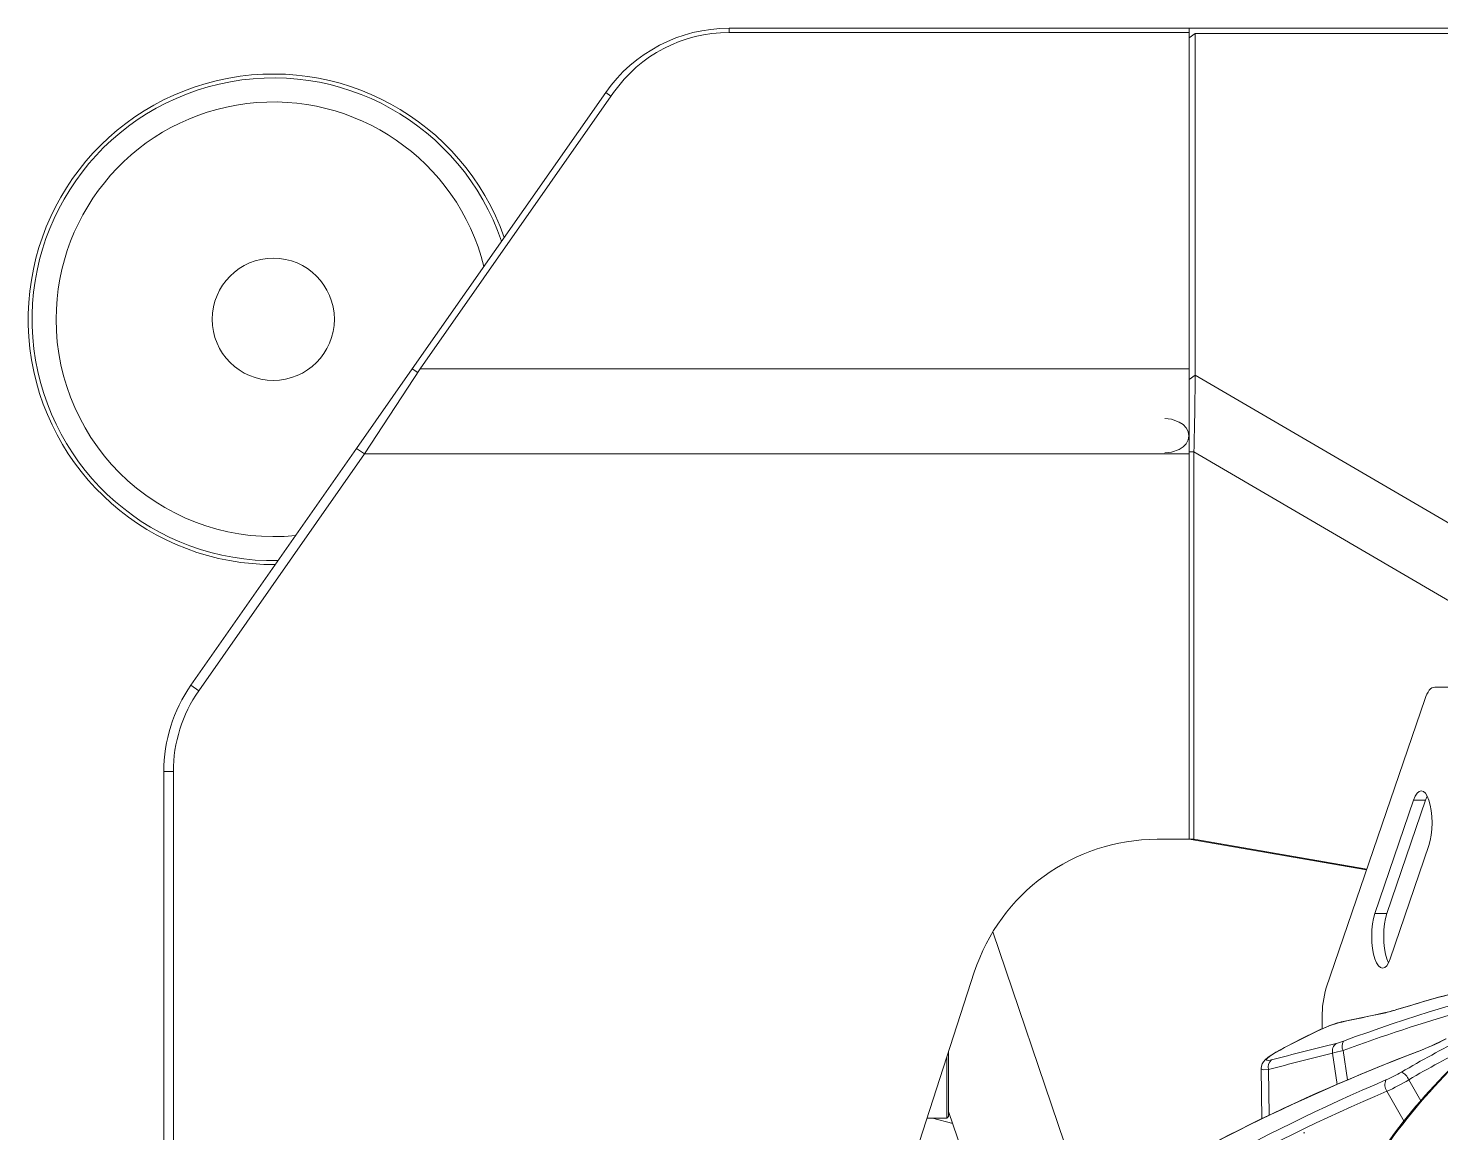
# Model space of a CAD drawing. Header units: millimetres. Extents: x 0 to 197, y 0 to 196.
# Drawn here: x 140.55 to 162.59, y 171.58 to 188.8 of the extents above; entities that cross this region are included whole.
import ezdxf

# ---------------------------------------------------------------- set-up
doc = ezdxf.new("R2010")
doc.units = ezdxf.units.MM

msp = doc.modelspace()

# ---------------------------------------------------------------- linework, layer by layer
at = {"color": 7, "linetype": 'Continuous', "lineweight": 15}
for p, q in [((158.665, 188.804), (151.483, 188.804)), ((158.665, 188.739), (151.483, 188.739)), ((163.037, 188.804), (158.665, 188.804)), ((158.665, 188.739), (158.665, 188.804)), ((158.665, 183.491), (158.665, 188.739)), ((158.665, 188.654), (158.76, 188.72)), ((158.76, 183.392), (158.76, 188.72)), ((163.132, 188.72), (158.76, 188.72)), ((149.558, 187.802), (146.54, 183.492)), ((149.681, 187.801), (146.663, 183.491)), ((149.641, 187.744), (149.558, 187.802)), ((145.671, 182.251), (146.54, 183.492)), ((146.663, 183.491), (145.794, 182.165)), ((146.663, 183.491), (158.665, 183.491)), ((158.665, 182.165), (158.665, 183.491)), ((158.665, 183.326), (158.76, 183.392)), ((158.76, 183.392), (166.204, 179.048)), ((145.671, 182.251), (143.085, 178.558)), ((145.794, 182.165), (143.208, 178.472)), ((145.794, 182.165), (145.671, 182.251)), ((158.665, 182.165), (145.794, 182.165)), ((158.665, 182.196), (158.74, 182.196)), ((158.665, 182.165), (158.665, 176.154)), ((158.74, 182.196), (158.74, 176.154)), ((143.208, 178.472), (143.085, 178.558)), ((162.498, 178.527), (165.789, 178.527)), ((160.806, 173.837), (162.341, 178.337)), ((142.81, 177.21), (142.66, 177.21)), ((142.66, 177.21), (142.66, 158.154)), ((142.81, 177.21), (142.81, 158.154)), ((162.167, 176.765), (161.564, 174.997)), ((161.752, 174.997), (162.355, 176.765)), ((162.355, 176.765), (162.167, 176.765)), ((158.665, 176.154), (158.165, 176.154)), ((158.665, 176.154), (161.434, 175.676)), ((158.665, 176.154), (158.74, 176.154)), ((158.74, 176.154), (161.438, 175.689)), ((161.805, 174.29), (162.408, 176.057)), ((161.752, 174.997), (161.564, 174.997)), ((155.602, 174.713), (156.721, 171.416)), ((155.312, 174.081), (151.952, 163.739)), ((160.741, 173.2), (160.741, 173.377)), ((154.885, 171.807), (154.885, 172.767)), ((154.91, 171.832), (154.91, 172.844)), ((159.789, 172.58), (159.799, 171.795)), ((154.574, 171.807), (154.885, 171.807)), ((154.974, 171.722), (154.657, 171.807)), ((154.885, 171.807), (154.91, 171.832)), ((155.711, 169.551), (154.91, 171.909)), ((160.471, 171.578), (160.449, 171.578))]:
    msp.add_line(p, q, dxfattribs=at)
at = {"color": 8, "linetype": 'Continuous', "lineweight": 15}
for p, q in [((151.483, 188.739), (151.483, 188.804)), ((146.625, 183.433), (146.54, 183.492)), ((165.028, 178.527), (158.74, 182.196)), ((161.893, 173.494), (161.902, 173.498)), ((160.663, 173.162), (160.657, 173.161)), ((160.083, 172.867), (160.076, 172.866)), ((161.068, 172.862), (161.134, 172.401)), ((160.973, 172.332), (160.904, 172.819)), ((162.234, 172.846), (162.224, 172.839)), ((159.902, 172.563), (159.912, 171.85)), ((162.019, 171.755), (161.75, 172.224)), ((162.092, 172.403), (162.281, 172.074)), ((154.972, 171.727), (154.956, 171.727))]:
    msp.add_line(p, q, dxfattribs=at)
at = {"color": 7, "linetype": 'Continuous', "lineweight": 15, "flags": 128}
for points in [[(158.285, 182.715), (158.391, 182.705), (158.511, 182.662), (158.569, 182.624), (158.617, 182.574), (158.65, 182.515), (158.662, 182.449), (158.65, 182.383), (158.617, 182.324), (158.569, 182.274), (158.511, 182.236), (158.391, 182.193), (158.285, 182.183)], [(162.341, 178.337), (162.357, 178.38), (162.375, 178.418), (162.394, 178.45), (162.413, 178.478), (162.434, 178.499), (162.455, 178.515), (162.476, 178.524), (162.498, 178.527)], [(162.408, 176.057), (162.429, 176.133), (162.445, 176.22), (162.455, 176.313), (162.458, 176.411), (162.455, 176.509), (162.445, 176.602), (162.429, 176.689), (162.408, 176.765), (162.382, 176.827), (162.353, 176.873), (162.321, 176.901), (162.287, 176.911), (162.254, 176.901), (162.222, 176.873), (162.193, 176.827), (162.167, 176.765)], [(162.355, 176.765), (162.381, 176.827), (162.381, 176.828)], [(161.564, 174.997), (161.543, 174.921), (161.527, 174.835), (161.517, 174.741), (161.514, 174.643), (161.517, 174.546), (161.527, 174.452), (161.543, 174.365), (161.564, 174.29), (161.59, 174.228), (161.619, 174.181), (161.651, 174.153), (161.684, 174.143), (161.718, 174.153), (161.75, 174.181), (161.779, 174.228), (161.805, 174.29)], [(161.778, 174.226), (161.778, 174.228), (161.752, 174.29), (161.731, 174.365), (161.715, 174.452), (161.705, 174.546), (161.702, 174.643), (161.705, 174.741), (161.715, 174.835), (161.731, 174.921), (161.752, 174.997)], [(161.706, 173.446), (161.547, 173.413), (161.071, 173.313)], [(160.656, 173.161), (160.413, 173.041), (160.076, 172.866)], [(160.076, 172.866), (160.019, 172.834), (159.955, 172.795), (159.899, 172.756), (159.849, 172.714), (159.823, 172.682), (159.805, 172.652), (159.792, 172.614), (159.79, 172.58)], [(160.083, 172.867), (159.997, 172.818), (159.926, 172.771), (159.884, 172.734), (159.873, 172.71), (159.897, 172.702), (159.953, 172.712)], [(161.068, 172.862), (160.94, 172.827), (160.904, 172.819)], [(160.959, 172.97), (160.983, 172.977), (161.073, 173.006)]]:
    msp.add_lwpolyline(points, dxfattribs=at)
at = {"color": 8, "linetype": 'Continuous', "lineweight": 15, "flags": 128}
for points in [[(161.046, 173.304), (161.069, 173.312), (161.071, 173.313)], [(161.682, 173.438), (161.705, 173.446), (161.707, 173.446)], [(159.902, 172.563), (159.823, 172.559), (159.789, 172.574), (159.792, 172.58)]]:
    msp.add_lwpolyline(points, dxfattribs=at)
at = {"color": 7, "linetype": 'Continuous', "lineweight": 15}
msp.add_circle((144.37, 184.265), 0.953, dxfattribs=at)
for centre, radius, start, end in [((151.483, 186.454), 2.35, 90, 145), ((151.483, 186.539), 2.2, 90, 145), ((144.37, 184.265), 3.825, 19.51, 270.49), ((144.37, 184.265), 3.765, 18.8563, 271.1437), ((144.37, 184.265), 3.39, 14.076, 180), ((144.37, 184.265), 3.39, 180, 275.924), ((145.01, 177.21), 2.35, 145, 180), ((145.01, 177.21), 2.2, 145, 180), ((158.165, 173.154), 3, 90, 162), ((169.928, 147.329), 27.372, 103.2478, 107.0503), ((162.225, 173.402), 1.484, 162.9584, 180.9585), ((169.137, 166.139), 9.072, 124.2665, 145.931), ((161.506, 171.466), 1.894, 104.0576, 116.4287), ((161.423, 171.787), 1.566, 103.0101, 112.1094), ((161.181, 175.76), 2.376, 282.1821, 287.4503), ((161.242, 175.606), 2.209, 282.1443, 287.3965), ((168.021, 157.977), 16.874, 115.8501, 118.0607), ((161.569, 171.293), 2.078, 110.7152, 116.0291), ((161.044, 172.854), 0.144, 126.4836, 194.1913), ((161.206, 172.93), 0.154, 150.1, 206.156), ((160.41, 177.52), 5.02, 291.1805, 296.8716), ((160.662, 176.967), 4.411, 290.894, 297.1122), ((172.992, 144.509), 30.309, 110.7886, 122.2881), ((160.042, 172.599), 0.145, 128.3834, 194.4538), ((160.882, 174.385), 2.161, 293.2896, 300.5268), ((161.881, 172.318), 0.228, 21.9366, 64.3314), ((161.897, 172.324), 0.178, 154.5049, 214.1238), ((160.307, 175.398), 3.487, 294.4427, 300.8)]:
    msp.add_arc(centre, radius, start, end, dxfattribs=at)
for centre, major_axis, ratio, start_param, end_param in [((158.665, 181.554), (0.075, 2.677), 0.021934, 4.955144, 5.469878), ((170.839, 156.404), (23.751, 1.098), 0.773971, 1.680357, 1.958481), ((170.638, 156.404), (-4.326, 18.231), 0.600352, 0.216333, 0.490948), ((169.85, 156.404), (34.907, 3.853), 0.515864, 1.749712, 1.768455), ((174.455, 156.404), (35.296, 1.504), 0.519992, 1.940923, 1.971963), ((170.893, 156.404), (-4.826, 17.836), 0.949262, 0.191753, 0.253187), ((170.938, 156.415), (-4.83, 17.68), 0.949275, 0.18942, 0.250854), ((168.672, 156.404), (21.885, 8.025), 0.757324, 1.587761, 1.850576), ((174.34, 156.387), (35.155, 1.493), 0.517816, 1.940849, 1.971889), ((170.839, 156.404), (22.975, 5.335), 0.767134, 1.795168, 2.073292), ((170.782, 156.358), (22.841, 5.289), 0.765398, 1.795345, 2.073469)]:
    msp.add_ellipse(centre, major_axis=major_axis, ratio=ratio, start_param=start_param, end_param=end_param, dxfattribs=at)
at = {"color": 8, "linetype": 'Continuous', "lineweight": 15}
for centre, major_axis, ratio, start_param, end_param in [((170.773, 156.394), (23.61, 1.089), 0.772244, 1.78724, 1.958522), ((168.672, 156.404), (23.317, 4.076), 0.770164, 1.652183, 1.729243)]:
    msp.add_ellipse(centre, major_axis=major_axis, ratio=ratio, start_param=start_param, end_param=end_param, dxfattribs=at)

doc.saveas('drawing.dxf')
